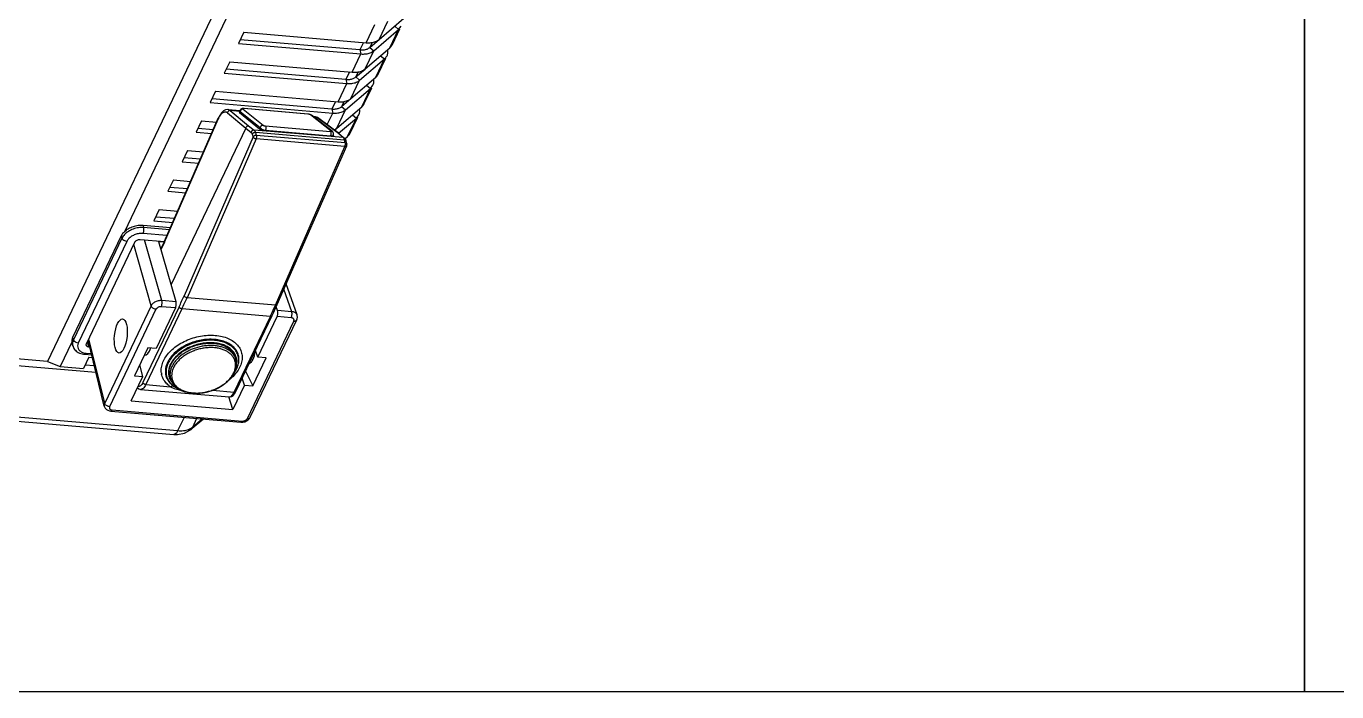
# Model space of a CAD drawing. Header units: millimetres. Extents: x 14276 to 15242, y -9916 to -8542.
# Drawn here: x 14610.1 to 14763, y -9916 to -9838.4 of the extents above; entities that cross this region are included whole.
import ezdxf

# ---------------------------------------------------------------- set-up
doc = ezdxf.new("R2010")
doc.units = ezdxf.units.MM

# ---------------------------------------------------------------- blocks, each defined once
blk = doc.blocks.new('u9')
at = {"color": 7, "linetype": 'Continuous'}
for p, q in [((131.88, 652.953), (131.44, 652.961)), ((131.879, 652.953), (131.88, 652.953)), ((299.874, 638.619), (131.879, 652.953)), ((139.075, 650.088), (123.921, 651.381)), ((139.224, 650.226), (124.071, 651.519)), ((128.419, 651.148), (129.936, 652.408)), ((128.531, 651.139), (129.707, 652.114)), ((129.214, 651.08), (129.707, 652.114)), ((129.707, 652.114), (129.935, 652.407)), ((130.676, 650.956), (131.43, 652.539)), ((131.43, 652.539), (299.425, 638.204)), ((122.953, 650.931), (117.54, 639.573)), ((123.297, 651.076), (117.885, 639.718)), ((123.642, 647.203), (124.994, 650.041)), ((136.858, 649.028), (124.994, 650.041)), ((124.994, 650.041), (125.463, 648.56)), ((125.424, 648.563), (125.422, 648.563)), ((135.755, 647.682), (125.422, 648.563)), ((133.958, 638.346), (139.37, 649.704)), ((134.527, 637.938), (139.94, 649.295)), ((136.858, 649.028), (135.506, 646.191)), ((139.94, 649.295), (141.795, 641.779)), ((139.985, 649.636), (141.879, 641.957)), ((124.629, 647.923), (120.414, 639.077)), ((124.836, 648.01), (120.62, 639.164)), ((122.675, 647.286), (121.111, 644.003)), ((123.642, 647.203), (122.675, 647.286)), ((123.509, 645.572), (122.675, 647.286)), ((123.642, 647.203), (123.899, 646.391)), ((124.771, 648.172), (124.629, 647.923)), ((127.373, 647.793), (124.836, 648.01)), ((130.928, 638.284), (135.144, 647.13)), ((131.267, 638.05), (135.482, 646.896)), ((131.788, 647.379), (131.72, 647.42)), ((131.883, 647.317), (131.786, 647.38)), ((135.144, 647.13), (132.263, 647.376)), ((124.563, 645.303), (124.524, 645.22)), ((132.387, 646.038), (132.24, 646.492)), ((134.908, 642.825), (136.473, 646.109)), ((136.473, 646.109), (135.506, 646.191)), ((135.506, 646.191), (135.855, 644.811)), ((275.789, 634.182), (140.959, 645.686)), ((141.79, 643.943), (142.416, 645.256)), ((145.127, 645.025), (142.416, 645.256)), ((92.108, 530.052), (146.619, 644.439)), ((122.077, 643.92), (119.825, 639.194)), ((121.111, 644.003), (122.077, 643.92)), ((122.077, 643.92), (122.347, 643.134)), ((124.758, 643.752), (124.629, 644.226)), ((135.305, 643.7), (135.324, 643.698)), ((142.206, 644.815), (141.152, 644.905)), ((141.79, 643.943), (141.381, 643.978)), ((142.265, 643.594), (141.458, 643.663)), ((143.779, 642.195), (145.127, 645.025)), ((146.619, 644.439), (145.127, 645.025)), ((146.619, 644.439), (275.439, 633.447)), ((131.689, 638.181), (133.942, 642.908)), ((133.942, 642.908), (134.908, 642.825)), ((142.074, 642.365), (136.423, 630.507)), ((137.366, 630.426), (143.017, 642.285)), ((142.115, 643.456), (141.497, 643.509)), ((141.682, 642.757), (141.778, 642.749)), ((141.778, 642.749), (141.957, 642.121)), ((143.723, 642.47), (143.637, 642.699)), ((143.779, 642.195), (143.722, 642.471)), ((137.927, 630.046), (143.578, 641.904)), ((138.028, 629.768), (143.679, 641.626)), ((143.679, 641.626), (143.578, 641.904)), ((118.18, 639.334), (119.825, 639.194)), ((120.62, 639.164), (130.928, 638.284)), ((119.822, 637.782), (111.706, 619.259)), ((120.028, 637.866), (111.912, 619.344)), ((117.504, 639), (118.772, 635.385)), ((118.126, 638.62), (119.783, 638.478)), ((118.126, 638.62), (119.044, 636.005)), ((119.783, 638.478), (119.937, 638.04)), ((120.028, 637.866), (130.338, 636.987)), ((131.689, 638.181), (133.334, 638.041)), ((134.527, 637.938), (136.558, 630.79)), ((122.286, 618.459), (130.338, 636.987)), ((122.63, 618.236), (130.681, 636.764)), ((131.622, 637.468), (133.279, 637.327)), ((131.622, 637.468), (133.608, 630.478)), ((133.279, 637.327), (135.291, 630.245)), ((123.497, 617.213), (132.193, 635.461)), ((132.967, 630.4), (126.687, 616.068)), ((132.971, 630.494), (126.69, 616.159)), ((132.965, 630.396), (133.383, 631.272)), ((132.971, 630.494), (133.367, 631.326)), ((135.799, 630.201), (132.971, 630.443)), ((133.028, 630.527), (133.608, 630.478)), ((138.028, 629.768), (137.927, 630.046)), ((97.781, 545.672), (137.636, 629.305)), ((132.281, 628.834), (135.463, 628.562)), ((132.383, 629.066), (135.399, 628.809)), ((132.674, 629.732), (135.462, 629.494)), ((135.463, 628.562), (135.399, 628.809)), ((133.576, 626.707), (131.429, 626.89)), ((131.813, 627.765), (133.992, 627.579)), ((134.202, 628.02), (132.006, 628.207)), ((133.576, 626.707), (134.202, 628.02)), ((130.297, 624.307), (132.35, 624.132)), ((132.56, 624.573), (130.491, 624.749)), ((131.934, 623.259), (132.56, 624.573)), ((131.934, 623.259), (129.914, 623.432)), ((128.782, 620.849), (130.707, 620.685)), ((130.917, 621.125), (128.976, 621.291)), ((130.291, 619.812), (130.917, 621.125)), ((111.912, 619.344), (122.286, 618.459)), ((130.291, 619.812), (128.398, 619.973)), ((111.312, 617.799), (110.431, 615.951)), ((111.603, 618.174), (110.586, 616.04)), ((112.656, 617.81), (110.586, 616.04)), ((111.915, 618.441), (111.603, 618.174)), ((111.689, 619.069), (111.768, 618.744)), ((111.768, 618.744), (111.817, 618.593)), ((111.88, 618.94), (122.255, 618.055)), ((111.88, 618.94), (111.959, 618.615)), ((111.959, 618.615), (122.354, 617.728)), ((112.541, 617.897), (111.967, 618.381)), ((112.108, 618.322), (122.522, 617.434)), ((112.108, 618.322), (112.68, 617.841)), ((112.541, 617.897), (112.551, 617.89)), ((112.551, 617.89), (114.944, 616.078)), ((112.68, 617.841), (115.072, 616.03)), ((113.343, 618.154), (113.277, 618.031)), ((113.29, 618.021), (113.277, 618.031)), ((113.283, 618.012), (113.356, 618.155)), ((121.233, 617.498), (113.525, 618.156)), ((113.604, 618.112), (113.622, 618.147)), ((121.195, 617.464), (113.604, 618.112)), ((122.354, 617.728), (122.255, 618.055)), ((122.729, 617.909), (122.63, 618.236)), ((123.497, 617.213), (122.849, 617.703)), ((129.274, 617.678), (127.461, 617.833)), ((128.648, 616.365), (129.274, 617.678)), ((112.86, 617.205), (109.96, 614.727)), ((112.86, 617.205), (111.843, 615.071)), ((113.135, 617.447), (112.857, 617.209)), ((113.987, 616.803), (113.342, 615.45)), ((113.381, 617.606), (115.815, 615.705)), ((113.513, 617.556), (115.947, 615.655)), ((121.204, 616.957), (113.613, 617.605)), ((121.195, 617.464), (121.212, 617.5)), ((123.793, 614.985), (121.468, 616.877)), ((121.799, 617.144), (121.874, 617.306)), ((124.124, 615.252), (121.799, 617.144)), ((124.224, 615.377), (121.891, 617.296)), ((123.166, 616.946), (122.522, 617.434)), ((125.288, 615.158), (123.166, 616.946)), ((125.619, 615.416), (123.494, 617.206)), ((128.648, 616.365), (126.883, 616.515)), ((127.267, 617.391), (129.064, 617.237)), ((111.843, 615.071), (108.943, 612.593)), ((109.96, 614.727), (108.943, 612.593)), ((110.586, 616.04), (110.295, 615.665)), ((111.043, 615.659), (110.586, 616.04)), ((112.3, 614.691), (111.214, 613.762)), ((112.3, 614.691), (111.843, 615.071)), ((112.019, 614.099), (112.3, 614.691)), ((113.038, 614.109), (113.454, 614.982)), ((127.631, 614.231), (113.342, 615.45)), ((113.454, 614.982), (113.342, 615.45)), ((113.454, 614.982), (127.421, 613.79)), ((114.944, 616.078), (115.121, 615.973)), ((115.072, 616.03), (115.439, 615.999)), ((115.121, 615.973), (115.362, 615.911)), ((115.362, 615.911), (115.575, 615.893)), ((116.172, 615.571), (116.24, 615.563)), ((116.212, 615.575), (123.687, 614.937)), ((116.212, 615.575), (116.24, 615.563)), ((116.24, 615.563), (123.715, 614.925)), ((123.687, 614.937), (123.715, 614.925)), ((124.124, 615.252), (124.191, 615.405)), ((124.136, 615.122), (124.239, 615.359)), ((125.553, 615.042), (124.153, 615.161)), ((124.192, 615.252), (125.288, 615.158)), ((111.217, 613.758), (108.317, 611.279)), ((109.669, 614.352), (108.788, 612.503)), ((111.217, 613.758), (110.2, 611.624)), ((112.716, 614.137), (111.7, 612.003)), ((127.005, 612.917), (112.716, 614.137)), ((127.005, 612.917), (127.631, 614.231)), ((110.2, 611.624), (107.3, 609.145)), ((108.943, 612.593), (108.652, 612.218)), ((109.4, 612.212), (108.943, 612.593)), ((110.658, 611.243), (110.2, 611.624)), ((111.395, 610.662), (111.811, 611.535)), ((125.988, 610.784), (111.7, 612.003)), ((111.811, 611.535), (111.7, 612.003)), ((111.811, 611.535), (125.778, 610.343)), ((109.575, 610.311), (106.674, 607.832)), ((108.026, 610.904), (107.146, 609.056)), ((108.317, 611.279), (107.3, 609.145)), ((109.575, 610.311), (108.558, 608.177)), ((110.658, 611.243), (109.571, 610.315)), ((111.074, 610.689), (110.057, 608.556)), ((110.376, 610.652), (110.658, 611.243)), ((125.363, 609.47), (111.074, 610.689)), ((125.363, 609.47), (125.988, 610.784)), ((107.3, 609.145), (107.009, 608.77)), ((107.758, 608.765), (107.3, 609.145)), ((124.346, 607.336), (110.057, 608.556)), ((110.168, 608.087), (110.057, 608.556)), ((106.384, 607.457), (105.503, 605.609)), ((108.558, 608.177), (105.657, 605.698)), ((106.674, 607.832), (105.657, 605.698)), ((109.015, 607.796), (107.928, 606.867)), ((109.431, 607.242), (108.414, 605.108)), ((109.015, 607.796), (108.558, 608.177)), ((108.733, 607.205), (109.015, 607.796)), ((123.72, 606.023), (109.431, 607.242)), ((109.752, 607.215), (110.168, 608.087)), ((110.168, 608.087), (124.136, 606.896)), ((123.72, 606.023), (124.346, 607.336)), ((107.932, 606.864), (105.032, 604.385)), ((105.657, 605.698), (105.367, 605.323)), ((106.115, 605.317), (105.657, 605.698)), ((107.932, 606.864), (106.915, 604.73))]:
    blk.add_line(p, q, dxfattribs=at)
for points in [[(131.44, 652.961), (130.649, 652.809), (129.995, 652.455), (129.936, 652.407)], [(124.071, 651.519), (123.845, 651.516), (123.607, 651.466), (123.384, 651.37), (123.19, 651.236), (123.036, 651.07), (122.953, 650.931)], [(139.985, 649.635), (139.959, 649.718), (139.874, 649.879), (139.747, 650.018), (139.585, 650.126), (139.393, 650.198), (139.224, 650.226)], [(125.424, 648.563), (125.375, 648.565), (125.155, 648.519), (124.952, 648.385), (124.771, 648.172)], [(136.131, 647.503), (135.949, 647.631), (135.754, 647.682)], [(117.54, 639.572), (117.492, 639.444), (117.464, 639.261), (117.481, 639.082), (117.504, 639)], [(120.414, 639.077), (120.224, 638.672), (120.01, 638.205), (119.822, 637.782)], [(111.817, 618.593), (111.908, 618.44), (111.967, 618.381)], [(113.282, 618.012), (113.26, 617.956), (113.248, 617.874), (113.259, 617.786), (113.293, 617.705), (113.343, 617.64), (113.381, 617.606)], [(115.815, 615.705), (115.849, 615.681), (115.913, 615.647)], [(115.913, 615.647), (115.989, 615.616), (116.079, 615.59), (116.172, 615.571)], [(123.715, 614.925), (123.786, 614.922), (123.853, 614.926), (123.916, 614.939), (123.985, 614.965), (124.053, 615.011), (124.108, 615.072), (124.136, 615.123)], [(125.552, 615.042), (125.594, 615.04), (125.835, 615.077), (126.073, 615.204), (126.307, 615.426), (126.526, 615.746), (126.687, 616.068)]]:
    blk.add_lwpolyline(points, dxfattribs=at)
for centre, radius, start, end in [((130.213, 644.979), 2.869, 56.76695, 58.30422), ((130.572, 644.874), 3.02, 53.47519, 55.95775), ((127.122, 644.083), 2.834, 155.99212, 156.33637), ((127.156, 644.067), 2.872, 154.8516, 155.99037), ((127.399, 643.952), 3.142, 151.19438, 154.50299), ((127.607, 643.837), 3.379, 146.9991, 151.18185), ((127.744, 643.75), 3.541, 146.49823, 147.02727), ((130.652, 645.701), 1.778, 24.35064, 26.45297), ((130.696, 645.72), 1.73, 15.86312, 24.36357), ((130.659, 645.709), 1.767, 10.78342, 15.87521), ((131.233, 645.486), 2.109, 7.83937, 11.31239), ((126.397, 644.436), 1.784, 186.74243, 188.42364), ((126.3, 644.681), 1.732, 195.238, 205.71329), ((126.383, 644.433), 1.769, 188.41071, 197.19005), ((126.34, 644.42), 1.725, 197.19661, 202.90435), ((127.94, 647.586), 5.198, 303.02952, 304.03422), ((127.968, 647.575), 5.227, 302.76018, 305.53572), ((127.971, 647.6), 5.647, 302.51181, 305.49996), ((141.967, 641.706), 1.757, 81.32825, 85.15189), ((161.637, 619.644), 45.425, 154.76043, 156.34954), ((159.218, 620.771), 42.756, 154.52038, 154.74355), ((167.759, 620.743), 40.794, 154.53326, 156.53557), ((167.768, 620.666), 40.429, 154.53326, 156.53632), ((111.981, 619.139), 0.3, 156.33918, 193.5385), ((113.254, 618.626), 1.425, 183.66029, 189.37997), ((112.695, 618.08), 0.239, 232.80042, 240.9081), ((123.458, 617.575), 3.528, 334.99746, 336.34833)]:
    blk.add_arc(centre, radius, start, end, dxfattribs=at)
for centre, major_axis, ratio, start_param, end_param in [((123.366, 642.712), (-0.113, 2.012), 0.4872961, 0.176439, 1.2779877), ((135.168, 641.704), (0.13, 1.996), 0.401492, -0.0081621, 0.9814434), ((141.665, 642.36), (2.084, -0.542), 0.7037259, -0.1347367, 0.248056), ((119.944, 638.832), (0.032, 0.499), 0.401492, 0.7883752, 2.3853515), ((131.784, 637.822), (0.052, 0.497), 0.3669434, 0.8036346, 2.4006109), ((136.014, 630.502), (2.084, -0.542), 0.7037259, -0.5175294, -0.1347367), ((113.737, 617.991), (0.506, -0.112), 0.2501833, 8.3419031, 9.9120142), ((121.431, 617.335), (0.5, -0.108), 0.2567918, 0.4619529, 2.032064), ((125.672, 615.376), (2.172, -1.842), 0.0898291, -3.117843, -3.0916653), ((123.764, 615.416), (0.498, -0.104), 0.2517978, -0.4465705, 0.4481585)]:
    blk.add_ellipse(centre, major_axis=major_axis, ratio=ratio, start_param=start_param, end_param=end_param, dxfattribs=at)
blk.add_ellipse((138.061, 641.458), major_axis=(0.209, 1.989), ratio=0.3669434, dxfattribs=at)
for points, start_tangent, end_tangent in [([(131.43, 652.539), (131.637, 652.846), (131.861, 652.954), (131.879, 652.953)], (0.4301939, 0.9027365), (0.993001, -0.1181059)), ([(123.921, 651.381), (123.815, 651.381), (123.706, 651.364), (123.599, 651.33), (123.5, 651.282), (123.414, 651.221), (123.345, 651.151), (123.297, 651.076)], (-0.9963935, 0.0848524), (-0.4304382, -0.90262)), ([(123.921, 651.381), (123.978, 651.471), (124.04, 651.516), (124.071, 651.518)], (0.4301938, 0.9027366), (0.9962751, -0.086232)), ([(129.707, 652.114), (130.17, 652.385)], (0.7647154, 0.6443681), (0.9294414, 0.3689698)), ([(130.17, 652.385), (130.757, 652.53), (131.43, 652.539)], (0.9294414, 0.3689698), (0.9963767, -0.08505)), ([(123.297, 651.076), (123.158, 651.07), (123.044, 651.028), (122.966, 650.955), (122.953, 650.931)], (-0.9963794, 0.085018), (-0.4271724, -0.9041702)), ([(139.075, 650.088), (139.132, 650.178), (139.194, 650.223), (139.224, 650.225)], (0.4301939, 0.9027365), (0.9962735, -0.0862504)), ([(139.37, 649.704), (139.395, 649.782), (139.396, 649.857), (139.372, 649.927), (139.325, 649.988), (139.258, 650.037), (139.172, 650.071), (139.075, 650.088)], (0.4299748, 0.9028409), (-0.9963637, 0.0852025)), ([(125.422, 648.563), (125.322, 648.554), (125.154, 648.461), (124.989, 648.277), (124.836, 648.01)], (-0.9969677, 0.0778162), (-0.4302489, -0.9027103)), ([(139.37, 649.704), (139.52, 649.674), (139.665, 649.61), (139.792, 649.519), (139.887, 649.411), (139.94, 649.295)], (0.9963794, -0.0850179), (0.256112, -0.9666471)), ([(139.94, 649.295), (139.99, 649.449), (139.992, 649.599), (139.985, 649.635)], (0.4375744, 0.8991822), (-0.2391876, 0.9709734)), ([(124.836, 648.01), (124.737, 648.003), (124.662, 647.965), (124.63, 647.923)], (-0.9963794, 0.085018), (-0.4371387, -0.8993941)), ([(131.661, 647.362), (131.609, 647.407), (131.275, 647.645), (130.887, 647.84), (130.453, 647.987), (129.983, 648.085), (129.485, 648.131), (128.969, 648.125), (128.444, 648.068), (127.92, 647.961), (127.405, 647.806), (126.91, 647.606), (126.443, 647.365), (126.011, 647.085), (125.624, 646.773), (125.288, 646.434), (125.011, 646.075), (124.797, 645.7)], (-0.7453829, 0.6666366), (-0.4301939, -0.9027365)), ([(131.918, 645.158), (132.061, 645.536), (132.129, 645.912), (132.122, 646.279), (132.039, 646.629), (131.882, 646.956), (131.654, 647.251), (131.36, 647.511), (131.006, 647.728), (130.599, 647.9), (130.147, 648.021), (129.66, 648.091), (129.147, 648.107), (128.619, 648.069), (128.087, 647.977), (127.561, 647.835), (127.053, 647.644), (126.572, 647.409), (126.128, 647.134), (125.731, 646.824), (125.388, 646.487), (125.106, 646.129), (124.892, 645.758)], (0.4301939, 0.9027365), (-0.4301939, -0.9027365)), ([(132.263, 647.376), (131.684, 647.626), (131.087, 647.789), (130.939, 647.819)], (-0.8823362, 0.4706197), (-0.9831596, 0.1827491)), ([(131.72, 647.42), (131.316, 647.632)], (-0.8507933, 0.5255005), (-0.9156811, 0.4019057)), ([(132.24, 646.492), (132.096, 646.824), (131.884, 647.131), (131.661, 647.362)], (-0.3074631, 0.95156), (-0.7453829, 0.6666366)), ([(132.541, 644.623), (132.735, 645.178), (132.787, 645.726), (132.694, 646.248), (132.46, 646.726), (132.093, 647.144), (131.785, 647.379)], (0.4301939, 0.9027365), (-0.8364103, 0.5481038)), ([(132.263, 647.376), (132.128, 647.303), (131.996, 647.283), (131.883, 647.317)], (-0.8064967, -0.5912386), (-0.850576, 0.5258522)), ([(132.616, 644.546), (132.804, 645.07), (132.866, 645.589), (132.801, 646.088), (132.612, 646.551), (132.303, 646.965), (131.883, 647.317)], (0.4301939, 0.9027365), (-0.8285456, 0.5599216)), ([(132.311, 646.527), (132.195, 646.727), (132.058, 646.908)], (-0.4487005, 0.8936822), (-0.6476126, 0.7619698)), ([(132.37, 647.301), (132.753, 646.958), (133.104, 646.459), (133.301, 645.9)], (0.803512, -0.5952886), (0.1963033, -0.9805432)), ([(135.144, 647.13), (135.299, 647.397), (135.469, 647.581), (135.647, 647.673), (135.754, 647.681)], (0.4302602, 0.9027049), (0.9970815, -0.0763439)), ([(135.144, 647.13), (135.252, 647.105), (135.355, 647.053), (135.435, 646.979), (135.482, 646.896)], (0.9963794, -0.0850179), (0.3135081, -0.9495855)), ([(135.482, 646.896), (135.614, 647.123), (135.759, 647.279), (135.911, 647.357), (136.06, 647.354)], (0.4303253, 0.9026739), (0.960211, -0.2792757)), ([(124.931, 642.088), (124.453, 642.519), (124.119, 643.026), (123.941, 643.59), (123.925, 644.194), (124.072, 644.815), (124.375, 645.433), (124.826, 646.025), (125.407, 646.573), (125.463, 646.617)], (-0.8145421, 0.5801045), (0.7854506, 0.6189244)), ([(124.524, 645.22), (124.335, 644.673), (124.283, 644.118), (124.377, 643.589), (124.614, 643.105), (124.986, 642.681), (125.48, 642.333), (126.079, 642.071), (126.763, 641.906), (127.509, 641.842), (128.291, 641.883), (129.083, 642.025), (129.858, 642.265), (130.588, 642.595), (131.006, 642.838)], (-0.4249343, -0.9052242), (0.8431762, 0.5376374)), ([(124.525, 645.221), (124.369, 644.748), (124.318, 644.2), (124.411, 643.678), (124.645, 643.2), (124.891, 642.897)], (-0.4013636, -0.9159188), (0.6975825, -0.7165045)), ([(124.797, 645.7), (124.652, 645.322), (124.576, 644.946), (124.568, 644.579), (124.629, 644.226)], (-0.4301939, -0.9027365), (0.2629336, -0.9648139)), ([(124.892, 645.758), (124.749, 645.38), (124.681, 645.004), (124.688, 644.637), (124.771, 644.286), (124.928, 643.96), (125.156, 643.664), (125.45, 643.405), (125.804, 643.187), (126.211, 643.016), (126.663, 642.894), (127.15, 642.825), (127.663, 642.809), (128.191, 642.847), (128.723, 642.938), (129.249, 643.081), (129.757, 643.272), (130.238, 643.507), (130.682, 643.782), (131.079, 644.091), (131.422, 644.428), (131.704, 644.786), (131.918, 645.158)], (-0.4301939, -0.9027365), (0.4301939, 0.9027365)), ([(133.322, 645.774), (133.336, 645.3), (133.209, 644.68), (132.923, 644.061), (132.489, 643.464), (131.922, 642.91), (131.241, 642.419), (130.47, 642.007), (129.635, 641.688), (128.765, 641.473), (127.891, 641.37), (127.042, 641.383), (126.248, 641.51), (125.536, 641.748), (124.931, 642.088)], (0.1365402, -0.9906345), (-0.8145421, 0.5801045)), ([(132.099, 645.009), (132.243, 645.385), (132.315, 645.759), (132.316, 646.125), (132.245, 646.477), (132.24, 646.492)], (0.4301939, 0.9027365), (-0.3075374, 0.951536)), ([(132.396, 646.04), (132.422, 645.836), (132.385, 645.301), (132.2, 644.757)], (0.1871865, -0.9823244), (-0.4301939, -0.9027365)), ([(132.27, 644.751), (132.452, 645.27), (132.501, 645.786), (132.414, 646.277), (132.311, 646.527)], (0.4301939, 0.9027365), (-0.4487005, 0.8936822)), ([(124.555, 644.682), (124.539, 644.356), (124.55, 644.213)], (-0.1292721, -0.9916092), (0.1152973, -0.993331)), ([(124.55, 644.213), (124.626, 643.865), (124.846, 643.415), (125.19, 643.022), (125.649, 642.698), (126.205, 642.455), (126.84, 642.302), (127.533, 642.243), (128.259, 642.28), (128.994, 642.413), (129.713, 642.636), (130.391, 642.942), (130.796, 643.179)], (0.1152973, -0.993331), (0.8408521, 0.541265)), ([(124.739, 643.93), (124.789, 643.834), (124.999, 643.532), (125.273, 643.263), (125.607, 643.033), (125.993, 642.845), (126.425, 642.703), (126.895, 642.61), (127.393, 642.568), (127.912, 642.576), (128.44, 642.636), (128.968, 642.746), (129.487, 642.904), (129.986, 643.107), (130.456, 643.351), (130.889, 643.632), (131.277, 643.944), (131.611, 644.282), (131.887, 644.639), (132.099, 645.009)], (0.4329901, -0.9013987), (0.4301939, 0.9027365)), ([(130.773, 643.227), (130.193, 642.899), (129.472, 642.603), (128.714, 642.403), (127.949, 642.305), (127.206, 642.313), (126.513, 642.427), (125.898, 642.643), (125.383, 642.952), (124.989, 643.343), (124.751, 643.749)], (-0.838379, -0.5450877), (-0.3891297, 0.921183)), ([(131.587, 643.892), (131.417, 643.726), (130.849, 643.278)], (-0.6939537, -0.7200196), (-0.8286923, -0.5597045)), ([(131.006, 643.321), (131.535, 643.759), (131.63, 643.854)], (0.8136553, 0.5813477), (0.6977971, 0.7162955)), ([(131.194, 643.1), (131.757, 643.565), (132.212, 644.079), (132.541, 644.623)], (0.8140013, 0.5808631), (0.4301939, 0.9027365)), ([(131.25, 643.003), (131.821, 643.475), (132.282, 643.995), (132.616, 644.546)], (0.8140022, 0.5808619), (0.4301939, 0.9027365)), ([(132.2, 644.757), (131.872, 644.225), (131.587, 643.892)], (-0.4301939, -0.9027365), (-0.6939537, -0.7200196)), ([(131.63, 643.854), (131.962, 644.243), (132.27, 644.751)], (0.6977971, 0.7162955), (0.4301939, 0.9027365)), ([(124.891, 642.897), (125.011, 642.782), (125.499, 642.438), (126.09, 642.18), (126.766, 642.017), (127.502, 641.954), (128.274, 641.994), (129.055, 642.135), (129.819, 642.372), (130.54, 642.697), (131.194, 643.1)], (0.6975825, -0.7165045), (0.8140013, 0.5808631)), ([(141.778, 642.749), (141.942, 642.708), (142.055, 642.621), (142.094, 642.542)], (0.9963794, -0.085018), (0.2684344, -0.963298)), ([(142.094, 642.542), (142.102, 642.5), (142.074, 642.365)], (0.2684344, -0.963298), (-0.4301939, -0.9027365)), ([(142.115, 643.456), (142.208, 643.578), (142.265, 643.589)], (0.4301939, 0.9027365), (0.9990132, -0.0444144)), ([(142.844, 643.186), (142.52, 643.369), (142.232, 643.443)], (-0.760827, 0.6489548), (-0.9884894, 0.1512903)), ([(143.637, 642.699), (143.362, 643.126), (142.888, 643.444), (142.265, 643.594)], (-0.3513495, 0.9362444), (-0.9963794, 0.085018)), ([(143.017, 642.285), (143.103, 642.612), (143.044, 642.925), (142.844, 643.186)], (0.4301939, 0.9027365), (-0.760827, 0.6489548)), ([(143.017, 642.285), (143.254, 642.221), (143.458, 642.082), (143.578, 641.904)], (0.9963794, -0.085018), (0.3408169, -0.9401297)), ([(143.578, 641.904), (143.693, 642.344), (143.636, 642.699)], (0.4301939, 0.9027365), (-0.3480332, 0.9374822)), ([(117.885, 639.718), (117.746, 639.712), (117.632, 639.67), (117.554, 639.597), (117.541, 639.573)], (-0.9963794, 0.0850179), (-0.4265528, -0.9044627)), ([(117.885, 639.718), (117.86, 639.64), (117.859, 639.564), (117.882, 639.494), (117.929, 639.433), (117.997, 639.385), (118.082, 639.351), (118.18, 639.334)], (-0.4299748, -0.9028409), (0.9963637, -0.0852025)), ([(118.18, 639.334), (118.134, 639.207), (118.103, 639.057), (118.091, 638.899), (118.099, 638.748), (118.126, 638.62)], (-0.4301939, -0.9027365), (0.3026602, -0.9530985)), ([(120.62, 639.164), (120.521, 639.157), (120.446, 639.119), (120.414, 639.077)], (-0.9963794, 0.085018), (-0.4371395, -0.8993937)), ([(117.504, 639), (117.532, 638.937), (117.626, 638.815), (117.76, 638.719), (117.93, 638.653), (118.126, 638.62)], (0.3323598, -0.9431527), (0.9971531, -0.0754041)), ([(120.028, 637.866), (119.929, 637.86), (119.855, 637.825), (119.822, 637.782)], (-0.996284, 0.0861284), (-0.4111899, -0.9115497)), ([(130.928, 638.284), (131.037, 638.26), (131.139, 638.207), (131.22, 638.133), (131.267, 638.05)], (0.9963794, -0.085018), (0.3135081, -0.9495855)), ([(133.334, 638.041), (133.287, 637.914), (133.257, 637.764), (133.245, 637.606), (133.252, 637.455), (133.279, 637.327)], (-0.4301938, -0.9027366), (0.30266, -0.9530986)), ([(133.279, 637.327), (133.493, 637.325), (133.712, 637.358), (133.925, 637.424), (134.123, 637.521), (134.295, 637.643), (134.432, 637.784), (134.527, 637.938)], (0.995525, -0.094499), (0.4228705, 0.9061901)), ([(133.334, 638.041), (133.44, 638.041), (133.549, 638.058), (133.656, 638.092), (133.755, 638.14), (133.841, 638.201), (133.91, 638.271), (133.958, 638.346)], (0.9963935, -0.0848524), (0.4304382, 0.90262)), ([(133.958, 638.346), (134.107, 638.316), (134.253, 638.252), (134.379, 638.161), (134.474, 638.053), (134.527, 637.938)], (0.9963794, -0.085018), (0.256112, -0.9666471)), ([(130.338, 636.987), (130.447, 636.963), (130.55, 636.912), (130.632, 636.843), (130.681, 636.764)], (0.9964735, -0.0839082), (0.3492118, -0.9370438)), ([(132.967, 630.4), (132.973, 630.417), (132.977, 630.442)], (0.4101148, 0.9120339), (0.0568022, 0.9983855)), ([(132.977, 630.442), (132.971, 630.494)], (0.0568022, 0.9983855), (-0.2732742, 0.9619362)), ([(135.399, 628.809), (136.007, 628.828), (136.621, 628.982), (137.18, 629.256), (137.63, 629.622), (137.927, 630.046)], (0.9963794, -0.085018), (0.4301939, 0.9027365)), ([(135.462, 629.494), (135.914, 629.508), (136.381, 629.624), (136.805, 629.832), (137.146, 630.111), (137.366, 630.426)], (0.9963794, -0.085018), (0.4301939, 0.9027365)), ([(136.423, 630.507), (136.325, 630.378), (136.172, 630.274), (135.987, 630.212), (135.799, 630.201)], (-0.4301939, -0.9027365), (-0.9963794, 0.085018)), ([(137.366, 630.426), (137.603, 630.362), (137.807, 630.224), (137.927, 630.046)], (0.9963794, -0.085018), (0.3408169, -0.9401297)), ([(135.462, 629.494), (135.395, 629.282), (135.373, 629.033), (135.399, 628.809)], (-0.4301939, -0.9027365), (0.2522243, -0.9676688)), ([(135.463, 628.562), (136.047, 628.577), (136.637, 628.716), (137.183, 628.966), (137.636, 629.305)], (0.9963794, -0.085018), (0.7237331, 0.69008)), ([(111.912, 619.344), (111.832, 619.342), (111.766, 619.32), (111.719, 619.281), (111.706, 619.259)], (-0.996284, 0.0861284), (-0.4001538, -0.916448)), ([(111.912, 619.344), (111.882, 619.251), (111.866, 619.143), (111.865, 619.034), (111.88, 618.94)], (-0.3999481, -0.9165378), (0.262999, -0.9647961)), ([(111.395, 617.944), (111.331, 617.837), (111.312, 617.799)], (-0.5642626, -0.8255953), (-0.4292922, -0.9031657)), ([(111.603, 618.174), (111.395, 617.944)], (-0.7601782, -0.6497146), (-0.5642626, -0.8255953)), ([(111.88, 618.94), (111.801, 618.958), (111.737, 618.994), (111.698, 619.045), (111.689, 619.069)], (-0.994442, 0.105286), (-0.2322269, 0.9726616)), ([(111.959, 618.615), (111.86, 618.641), (111.792, 618.694), (111.768, 618.744)], (-0.994442, 0.1052859), (-0.2423509, 0.9701887)), ([(111.959, 618.615), (111.999, 618.489)], (0.2429714, -0.9700334), (0.3734997, -0.9276303)), ([(112.108, 618.322), (112.005, 618.354), (111.968, 618.38)], (-0.9958478, 0.0910339), (-0.7645089, 0.6446132)), ([(111.999, 618.489), (112.049, 618.39)], (0.3734997, -0.9276303), (0.5489598, -0.8358487)), ([(112.049, 618.39), (112.108, 618.322)], (0.5489598, -0.8358487), (0.7700991, -0.6379242)), ([(112.579, 617.871), (112.68, 617.841)], (0.8740114, -0.4859055), (0.9963794, -0.085018)), ([(113.604, 618.112), (113.507, 618.114), (113.421, 618.103), (113.352, 618.078), (113.302, 618.04), (113.283, 618.012)], (-0.9956574, 0.0930929), (-0.4606928, -0.8875597)), ([(113.613, 617.605), (113.587, 617.637), (113.567, 617.686), (113.554, 617.75), (113.549, 617.824), (113.551, 617.902), (113.562, 617.98), (113.58, 618.051), (113.604, 618.112)], (-0.7820024, 0.6232754), (0.4406812, 0.8976637)), ([(122.255, 618.055), (122.24, 618.149), (122.24, 618.258), (122.256, 618.366), (122.286, 618.459)], (-0.262999, 0.9647961), (0.3999481, 0.9165378)), ([(122.255, 618.055), (122.343, 618.059), (122.434, 618.082), (122.517, 618.122), (122.585, 618.175), (122.63, 618.236)], (0.9979237, -0.0644069), (0.4523063, 0.8918627)), ([(122.286, 618.459), (122.372, 618.442), (122.458, 618.408), (122.534, 618.359), (122.593, 618.299), (122.63, 618.236)], (0.9964735, -0.0839082), (0.3492118, -0.9370438)), ([(122.354, 617.728), (122.467, 617.736), (122.577, 617.773), (122.67, 617.834), (122.729, 617.909)], (0.9979237, -0.0644069), (0.4523063, 0.8918627)), ([(122.522, 617.434), (122.457, 617.502), (122.401, 617.601), (122.354, 617.728)], (-0.7927874, 0.6094982), (-0.2827314, 0.9591991)), ([(122.522, 617.434), (122.631, 617.448), (122.732, 617.504), (122.809, 617.593), (122.849, 617.703)], (0.9968835, -0.0788877), (0.1701657, 0.9854155)), ([(122.849, 617.703), (122.803, 617.751), (122.762, 617.821), (122.729, 617.909)], (-0.7970894, 0.6038614), (-0.291086, 0.9566969)), ([(113.188, 617.413), (112.86, 617.205)], (-0.9071661, -0.4207728), (-0.7601782, -0.6497146)), ([(113.513, 617.556), (113.443, 617.572), (113.381, 617.606)], (-0.9965768, 0.0826724), (-0.7884188, 0.6151388)), ([(113.613, 617.605), (113.575, 617.607), (113.542, 617.606), (113.517, 617.601), (113.501, 617.593), (113.495, 617.583), (113.498, 617.57), (113.513, 617.556)], (-0.9963866, 0.0849342), (0.7879916, -0.615686)), ([(121.204, 616.957), (121.179, 616.989), (121.159, 617.039), (121.146, 617.102), (121.14, 617.176), (121.143, 617.254), (121.153, 617.332), (121.171, 617.404), (121.195, 617.464)], (-0.7820023, 0.6232756), (0.440681, 0.8976638)), ([(121.799, 617.144), (121.755, 617.209), (121.69, 617.273), (121.606, 617.331), (121.51, 617.381), (121.406, 617.421), (121.3, 617.449), (121.195, 617.464)], (-0.4476019, 0.8942329), (-0.9970345, 0.0769558)), ([(121.468, 616.877), (121.445, 616.892), (121.414, 616.907), (121.377, 616.921), (121.335, 616.934), (121.291, 616.944), (121.247, 616.952), (121.204, 616.957)], (-0.7757434, 0.6310485), (-0.9963713, 0.085113)), ([(121.468, 616.877), (121.542, 616.88), (121.615, 616.904), (121.681, 616.945), (121.736, 617.002), (121.776, 617.07), (121.799, 617.144)], (0.996178, -0.0873465), (0.1681032, 0.9857694)), ([(123.494, 617.206), (123.452, 617.099), (123.375, 617.012), (123.275, 616.959), (123.166, 616.946)], (-0.1943412, -0.980934), (-0.9963794, 0.085018)), ([(126.656, 616.083), (126.586, 615.942), (126.49, 615.777), (126.398, 615.644), (126.305, 615.534), (126.208, 615.443), (126.109, 615.375), (126.012, 615.331), (125.917, 615.311), (125.824, 615.316), (125.726, 615.347), (125.619, 615.416)], (-0.4228349, -0.9062067), (-0.7649425, 0.6440986)), ([(126.687, 616.068), (126.693, 616.084), (126.69, 616.159)], (0.4096321, 0.9122508), (-0.2910926, 0.9566949)), ([(109.96, 614.727), (109.753, 614.497)], (-0.7601782, -0.6497146), (-0.5642626, -0.8255953)), ([(110.192, 615.292), (110.205, 614.946)], (-0.0987269, -0.9951146), (0.1622292, -0.9867531)), ([(110.295, 615.665), (110.192, 615.292)], (-0.429283, -0.90317), (-0.0987269, -0.9951146)), ([(113.342, 615.45), (112.758, 615.441), (112.247, 615.312), (111.843, 615.071)], (-0.9963794, 0.085018), (-0.7601782, -0.6497146)), ([(113.454, 614.982), (113.004, 614.975), (112.611, 614.876), (112.3, 614.691)], (-0.9963794, 0.085018), (-0.7601782, -0.6497146)), ([(115.072, 616.03), (114.972, 616.06), (114.944, 616.078)], (-0.9968835, 0.0788877), (-0.7976931, 0.6030636)), ([(115.072, 616.03), (115.204, 615.952), (115.324, 615.916), (115.362, 615.911)], (0.795872, -0.6054649), (0.9964425, -0.0842752)), ([(115.947, 615.655), (115.877, 615.67), (115.815, 615.705)], (-0.9965768, 0.0826724), (-0.7886302, 0.6148678)), ([(115.947, 615.655), (115.97, 615.64), (116.001, 615.625), (116.039, 615.611), (116.081, 615.598), (116.126, 615.588), (116.17, 615.58), (116.212, 615.575)], (0.7881942, -0.6154267), (0.9963717, -0.0851079)), ([(123.687, 614.937), (123.726, 614.935)], (0.9963862, -0.0849383), (0.9999504, -0.0099614)), ([(123.726, 614.935), (123.758, 614.937), (123.784, 614.941), (123.801, 614.949), (123.809, 614.959), (123.806, 614.971), (123.793, 614.985)], (0.9999504, -0.0099614), (-0.7755225, 0.6313199)), ([(123.793, 614.985), (123.867, 614.989), (123.94, 615.012), (124.006, 615.053), (124.061, 615.11), (124.101, 615.178), (124.124, 615.252)], (0.996178, -0.0873466), (0.168103, 0.9857694)), ([(124.136, 615.123), (124.14, 615.135), (124.144, 615.191), (124.124, 615.252)], (0.4055669, 0.9140654), (-0.4628172, 0.8864538)), ([(125.288, 615.158), (125.398, 615.17), (125.499, 615.223), (125.577, 615.31), (125.619, 615.416)], (0.9958478, -0.091034), (0.1944537, 0.9809117)), ([(125.552, 615.042), (125.518, 615.046), (125.408, 615.081), (125.288, 615.158)], (-0.9962142, 0.0869331), (-0.7667055, 0.641999)), ([(109.753, 614.497), (109.688, 614.39), (109.669, 614.352)], (-0.5642626, -0.8255953), (-0.4292922, -0.9031657)), ([(112.716, 614.137), (112.132, 614.128), (111.622, 613.999), (111.217, 613.758)], (-0.9963794, 0.085018), (-0.7601782, -0.6497146)), ([(108.55, 611.844), (108.563, 611.499)], (-0.0987269, -0.9951146), (0.1622292, -0.9867531)), ([(108.652, 612.218), (108.55, 611.844)], (-0.429283, -0.90317), (-0.0987269, -0.9951146)), ([(111.7, 612.003), (111.115, 611.994), (110.605, 611.865), (110.2, 611.624)], (-0.9963794, 0.085018), (-0.7601782, -0.6497146)), ([(111.811, 611.535), (111.361, 611.528), (110.969, 611.429), (110.658, 611.243)], (-0.9963794, 0.085018), (-0.7601782, -0.6497146)), ([(108.11, 611.049), (108.045, 610.942), (108.026, 610.904)], (-0.5642626, -0.8255953), (-0.4292922, -0.9031657)), ([(108.317, 611.279), (108.11, 611.049)], (-0.7601782, -0.6497146), (-0.5642626, -0.8255953)), ([(111.074, 610.689), (110.489, 610.681), (109.979, 610.552), (109.575, 610.311)], (-0.9963794, 0.085018), (-0.7601782, -0.6497146)), ([(107.01, 608.77), (106.907, 608.397)], (-0.429283, -0.90317), (-0.0987269, -0.9951146)), ([(110.057, 608.556), (109.473, 608.547), (108.962, 608.418), (108.558, 608.177)], (-0.9963794, 0.085018), (-0.7601782, -0.6497146)), ([(106.467, 607.602), (106.403, 607.495), (106.384, 607.457)], (-0.5642626, -0.8255953), (-0.4292922, -0.9031657)), ([(106.674, 607.832), (106.467, 607.602)], (-0.7601782, -0.6497146), (-0.5642626, -0.8255953)), ([(106.907, 608.397), (106.92, 608.051)], (-0.0987269, -0.9951146), (0.1622292, -0.9867531)), ([(109.431, 607.242), (108.847, 607.233), (108.336, 607.104), (107.932, 606.864)], (-0.9963794, 0.085018), (-0.7601782, -0.6497146)), ([(110.168, 608.087), (109.719, 608.08), (109.326, 607.981), (109.015, 607.796)], (-0.9963794, 0.085018), (-0.7601782, -0.6497146))]:
    blk.add_spline(points, degree=3, dxfattribs=dict(at, start_tangent=start_tangent, end_tangent=end_tangent))
at = {"layer": 'Defpoints', "color": 2}
for points in [[(-482.95, 682.96), (0, 682.96), (0, 0), (-482.95, 0)], [(0, 682.96), (482.95, 682.96), (482.95, 0), (0, 0)]]:
    blk.add_lwpolyline(points, close=True, dxfattribs=at)

msp = doc.modelspace()

# ---------------------------------------------------------------- block references
at = {"rotation": 180}
msp.add_blockref('u9', (14759.21, -9233.04), dxfattribs=at)

doc.saveas('drawing.dxf')
